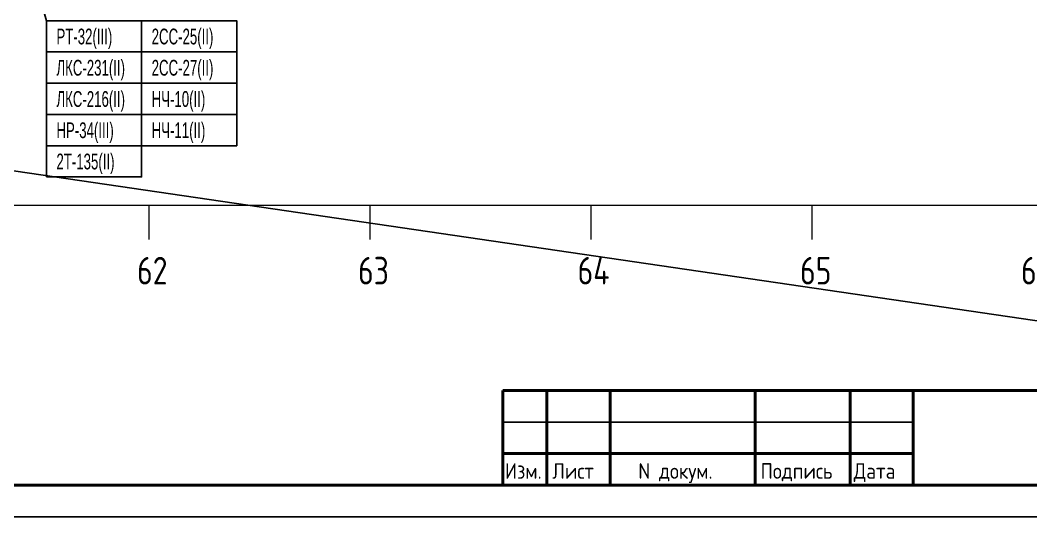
# Model space of a CAD drawing. Header units: millimetres. Extents: x -35117 to 70520, y -28859 to 27816.
# Drawn here: x -1692 to 1509, y -16166 to -14592 of the extents above; entities that cross this region are included whole.
import ezdxf

# ---------------------------------------------------------------- set-up
doc = ezdxf.new("R2010")
doc.units = ezdxf.units.MM
for name, color, linetype in [('-1', 7, 'Continuous'), ('FORM', 7, 'Continuous'), ('Выноски', 7, 'Continuous'), ('елый', 255, 'Continuous')]:
    doc.layers.add(name, color=color, linetype=linetype)
doc.layers.add('FORM1', color=4, linetype='Continuous', lineweight=50)
doc.styles.add('SIMPLEX_SHX0', font='simplex.shx', dxfattribs={"width": 0.85})
doc.styles.get("Standard").update_dxf_attribs({"font": 'arial.ttf'})
doc.styles.add('Standard1', font='simplex.shx', dxfattribs={"height": 2.5})

msp = doc.modelspace()

# ---------------------------------------------------------------- linework, layer by layer
at = {"layer": '-1', "color": 1, "lineweight": 0}
for p, q in [((-3464.463, -15178.045), (3102.933, -15178.045)), ((-1284.354, -15178.045), (-1284.354, -15287.42)), ((-584.354, -15178.045), (-584.354, -15287.42)), ((115.646, -15178.045), (115.646, -15287.42)), ((815.646, -15178.045), (815.646, -15287.42))]:
    msp.add_line(p, q, dxfattribs=at)
msp.add_lwpolyline([(-2441.487, -14963.295), (5765.419, -16165.54)])
at = {"layer": 'FORM', "color": 1}
msp.add_line((-163.591, -15865.54), (1136.409, -15865.54), dxfattribs=at)
at = {"layer": 'FORM', "color": 7}
msp.add_lwpolyline([(-13163.591, -16165.54), (3636.409, -16165.54), (3636.409, -4285.54), (-13163.591, -4285.54)], close=True, dxfattribs=at)
at = {"layer": 'FORM1'}
for p, q in [((-163.591, -15765.54), (3536.409, -15765.54)), ((-163.591, -15765.54), (-163.591, -16065.54)), ((-23.591, -15765.54), (-23.591, -16065.54)), ((176.409, -15765.54), (176.409, -16065.54)), ((636.409, -15765.54), (636.409, -16065.54)), ((936.409, -15765.54), (936.409, -16065.54)), ((1136.409, -15765.54), (1136.409, -16065.54)), ((-163.591, -15965.54), (1136.409, -15965.54)), ((-12763.591, -16065.54), (3536.409, -16065.54))]:
    msp.add_line(p, q, dxfattribs=at)
at = {"layer": 'Выноски', "color": 1}
for points in [[(-1654.293, -14433.642), (-1609.352, -14594.035)], [(-1609.352, -14693.035), (-1609.352, -14594.035), (-1307.715, -14594.035), (-1307.715, -14693.035), (-1609.352, -14693.035)], [(-1307.715, -14693.035), (-1307.715, -14594.035), (-1006.078, -14594.035), (-1006.078, -14693.035), (-1307.715, -14693.035)], [(-1609.352, -14792.035), (-1609.352, -14693.035), (-1307.715, -14693.035), (-1307.715, -14792.035), (-1609.352, -14792.035)], [(-1307.715, -14792.035), (-1307.715, -14693.035), (-1006.078, -14693.035), (-1006.078, -14792.035), (-1307.715, -14792.035)], [(-1609.352, -14891.035), (-1609.352, -14792.035), (-1307.715, -14792.035), (-1307.715, -14891.035), (-1609.352, -14891.035)], [(-1307.715, -14891.035), (-1307.715, -14792.035), (-1006.078, -14792.035), (-1006.078, -14891.035), (-1307.715, -14891.035)], [(-1609.352, -14990.035), (-1609.352, -14891.035), (-1307.715, -14891.035), (-1307.715, -14990.035), (-1609.352, -14990.035)], [(-1307.715, -14990.035), (-1307.715, -14891.035), (-1006.078, -14891.035), (-1006.078, -14990.035), (-1307.715, -14990.035)], [(-1609.352, -15089.035), (-1609.352, -14990.035), (-1307.715, -14990.035), (-1307.715, -15089.035), (-1609.352, -15089.035)]]:
    msp.add_lwpolyline(points, dxfattribs=at)

# ---------------------------------------------------------------- texts
at = {"ltscale": 7, "style": 'Standard1', "width": 0.75}
for s, p in [('62', (-1321.792, -15429.608)), ('63', (-621.792, -15429.608)), ('64', (73.505, -15429.608)), ('65', (778.208, -15429.608)), ('66', (1478.209, -15429.608))]:
    msp.add_text(s, height=87.5, dxfattribs=at).set_placement(p)
at = {"layer": 'Выноски', "color": 3, "width": 0.6}
for s, p in [('РТ-32(III)', (-1577.352, -14669.035)), ('2СС-25(II)', (-1275.715, -14669.035)), ('ЛКС-231(II)', (-1577.352, -14768.035)), ('2СС-27(II)', (-1275.715, -14768.035)), ('ЛКС-216(II)', (-1577.352, -14867.035)), ('НЧ-10(II)', (-1275.715, -14867.035)), ('НР-34(III)', (-1577.352, -14966.035)), ('НЧ-11(II)', (-1275.715, -14966.035)), ('2Т-135(II)', (-1577.352, -15065.035))]:
    msp.add_text(s, height=50, dxfattribs=at).set_placement(p)
at = {"layer": 'елый', "color": 3, "linetype": 'Continuous', "style": 'SIMPLEX_SHX0', "width": 0.85}
for s, p in [('Изм.', (-156.554, -16045.201)), ('Лист', (-6.712, -16045.201)), ('N докум.', (265.764, -16045.201)), ('Подпись', (653.288, -16045.201)), ('Дата', (948.096, -16045.201))]:
    msp.add_text(s, height=49.5289, dxfattribs=at).set_placement(p)

doc.saveas('drawing.dxf')
